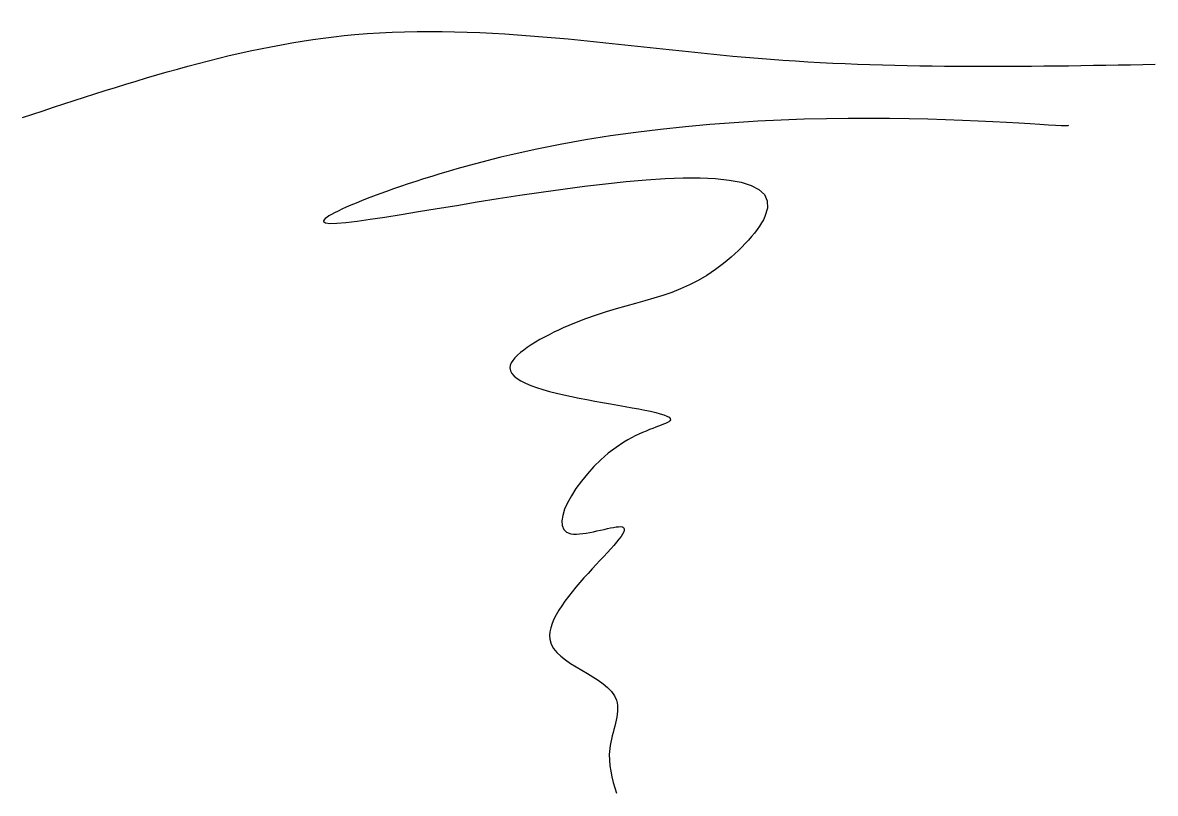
# Model space of a CAD drawing. Header units: millimetres. Extents: x -0.77 to 0.78, y -1.03 to 0.02.
import ezdxf

# ---------------------------------------------------------------- set-up
doc = ezdxf.new("R2010")
doc.units = ezdxf.units.MM
doc.header["$MEASUREMENT"] = 0
doc.layers.add('BONG', color=8, linetype='CONTINUOUS')

msp = doc.modelspace()

# ---------------------------------------------------------------- linework, layer by layer
at = {"layer": 'BONG'}
msp.add_spline([(-0.7694, -0.1056), (-0.3141, 0.0082), (0.2388, -0.0243), (0.7835, -0.0325)], degree=3, dxfattribs=at)
msp.add_open_spline([(0.6645, -0.1163), (0.665, -0.1232), (0.1207, -0.0517), (-0.6443, -0.3469), (0.4168, -0.08), (0.1431, -0.3615), (0.0311, -0.355), (-0.1975, -0.4879), (0.2093, -0.5062), (0.0214, -0.5469), (-0.0792, -0.7083), (0.1367, -0.6302), (-0.1502, -0.837), (0.0737, -0.8777), (0.0267, -0.9709), (0.0388, -1.0124), (0.0447, -1.0324)], degree=3, knots=[8.330868, 8.330868, 8.330868, 8.330868, 9.336325, 9.698108, 10.505067, 10.637286, 10.935638, 11.05729, 11.365113, 11.457407, 11.650796, 11.741972, 11.9851, 12.150179, 12.239296, 12.32214, 12.32214, 12.32214, 12.32214], dxfattribs=at)

doc.saveas('drawing.dxf')
